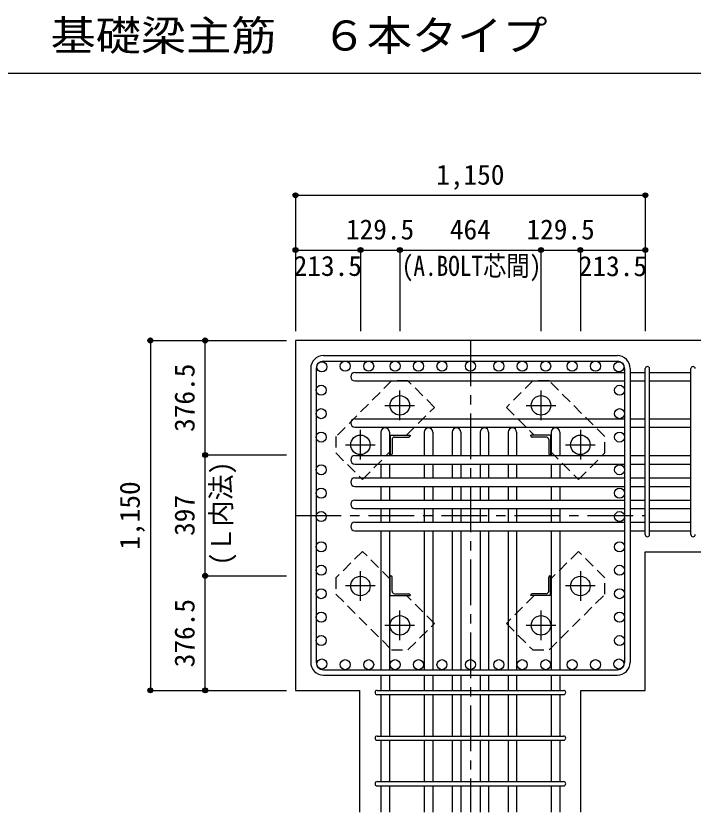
# Model space of a CAD drawing. Units: millimetres at full size, sheet at 1:30. Extents: x -5973 to 5954, y -4195 to 4201.
# Drawn here: x -942 to 1284, y -2650 to -33 of the extents above; entities that cross this region are included whole.
import ezdxf
from ezdxf.enums import TextEntityAlignment as Align

# ---------------------------------------------------------------- set-up
doc = ezdxf.new("R2010")
doc.units = ezdxf.units.MM
doc.header["$LTSCALE"] = 30
doc.header["$PDMODE"] = 32
doc.header["$PDSIZE"] = 15
doc.linetypes.add('CHAIN1', pattern=[8, 5, -1, 1, -1])
doc.linetypes.add('DASHED1', pattern=[1.8, 1.2, -0.6])
for name, color, linetype in [('0-1_躯体線', 2, 'Continuous'), ('0-2_アンカー、アングル', 4, 'Continuous'), ('0-3_立上り筋', 3, 'Continuous'), ('0-4_フープ筋', 7, 'Continuous'), ('0-5_基礎梁筋', 7, 'Continuous'), ('0-6_スタラップ筋', 7, 'Continuous'), ('0-7_文字', 4, 'Continuous'), ('0-9_プレート', 4, 'DASHED1'), ('0-D_寸法', 4, 'Continuous'), ('6-7_文字', 7, 'Continuous'), ('F-0_枠', 6, 'Continuous')]:
    doc.layers.add(name, color=color, linetype=linetype)
doc.styles.add('ＭＳ ゴシック', font='')
doc.styles.get('ＭＳ ゴシック').set_extended_font_data('MS Gothic')

msp = doc.modelspace()

# ---------------------------------------------------------------- linework, layer by layer
at = {"layer": '0-1_躯体線'}
for p, q in [((-22.56, -1099.89), (-22.56, -2249.89)), ((1527.44, -1099.89), (-22.56, -1099.89)), ((1127.44, -1794.89), (1527.44, -1794.89)), ((1127.44, -2249.89), (1127.44, -1794.89)), ((-22.56, -2249.89), (188.94, -2249.89)), ((188.94, -2649.89), (188.94, -2249.89)), ((915.94, -2249.89), (1127.44, -2249.89)), ((915.94, -2649.89), (915.94, -2249.89))]:
    msp.add_line(p, q, dxfattribs=at)
at = {"layer": '0-2_アンカー、アングル', "linetype": 'CHAIN1'}
for p, q in [((320.44, -1362.1), (320.44, -1264.6)), ((784.44, -1264.59), (784.44, -1362.09)), ((271.64, -1313.39), (369.14, -1313.39)), ((735.74, -1313.39), (833.24, -1313.39)), ((190.94, -1491.6), (190.94, -1394.1)), ((913.94, -1394.09), (913.94, -1491.59)), ((142.14, -1442.89), (239.64, -1442.89)), ((865.24, -1442.89), (962.74, -1442.89)), ((190.94, -1955.7), (190.94, -1858.2)), ((913.94, -1858.19), (913.94, -1955.69)), ((239.64, -1906.89), (142.14, -1906.89)), ((962.74, -1906.89), (865.24, -1906.89)), ((320.44, -2085.2), (320.44, -1987.7)), ((784.44, -1987.69), (784.44, -2085.19)), ((369.14, -2036.39), (271.64, -2036.39)), ((833.24, -2036.39), (735.74, -2036.39))]:
    msp.add_line(p, q, dxfattribs=at)
at = {"layer": '0-2_アンカー、アングル'}
for p, q in [((288.94, -1411.39), (353.94, -1411.39)), ((288.94, -1411.39), (288.94, -1476.39)), ((353.94, -1411.39), (353.94, -1413.39)), ((815.94, -1411.39), (750.94, -1411.39)), ((750.94, -1413.39), (750.94, -1411.39)), ((815.94, -1411.39), (815.94, -1476.39)), ((294.94, -1425.89), (294.94, -1472.39)), ((303.44, -1417.39), (349.94, -1417.39)), ((801.44, -1417.39), (754.94, -1417.39)), ((809.94, -1425.89), (809.94, -1472.39)), ((290.94, -1476.39), (288.94, -1476.39)), ((815.94, -1476.39), (813.94, -1476.39)), ((288.94, -1873.39), (290.94, -1873.39)), ((288.94, -1938.39), (288.94, -1873.39)), ((294.94, -1923.89), (294.94, -1877.39)), ((809.94, -1923.89), (809.94, -1877.39)), ((813.94, -1873.39), (815.94, -1873.39)), ((815.94, -1938.39), (815.94, -1873.39)), ((303.44, -1932.39), (349.94, -1932.39)), ((801.44, -1932.39), (754.94, -1932.39)), ((288.94, -1938.39), (353.94, -1938.39)), ((353.94, -1936.39), (353.94, -1938.39)), ((750.94, -1938.39), (750.94, -1936.39)), ((815.94, -1938.39), (750.94, -1938.39))]:
    msp.add_line(p, q, dxfattribs=at)
at = {"layer": '0-2_アンカー、アングル', "color": 3}
for centre in [(320.44, -1313.39), (784.44, -1313.39), (190.94, -1442.89), (913.94, -1442.89), (190.94, -1906.89), (913.94, -1906.89), (320.44, -2036.39), (784.44, -2036.39)]:
    msp.add_circle(centre, 32, dxfattribs=at)
at = {"layer": '0-2_アンカー、アングル'}
for centre, radius, start, end in [((303.44, -1425.89), 8.5, 90, 180), ((349.94, -1413.39), 4, 270, 0), ((754.94, -1413.39), 4, 180, 270), ((801.44, -1425.89), 8.5, 0, 90), ((290.94, -1472.39), 4, 270, 0), ((813.94, -1472.39), 4, 180, 270), ((290.94, -1877.39), 4, 0, 90), ((813.94, -1877.39), 4, 90, 180), ((303.44, -1923.89), 8.5, 180, 270), ((349.94, -1936.39), 4, 0, 90), ((754.94, -1936.39), 4, 90, 180), ((801.44, -1923.89), 8.5, 270, 0)]:
    msp.add_arc(centre, radius, start, end, dxfattribs=at)
at = {"layer": '0-3_立上り筋'}
for centre in [(64.13, -1186.59), (141.13, -1184.39), (218.13, -1184.39), (304.94, -1184.39), (381.94, -1184.39), (458.94, -1184.39), (552.44, -1184.39), (645.94, -1184.39), (722.94, -1184.39), (799.94, -1184.39), (886.74, -1184.39), (963.74, -1184.39), (1040.74, -1186.59), (61.94, -1263.59), (1042.94, -1263.59), (61.94, -1340.59), (1042.94, -1340.59), (61.94, -1417.59), (1042.94, -1417.59), (61.94, -1524.89), (1042.94, -1524.89), (61.94, -1601.89), (1042.94, -1601.89), (61.94, -1678.89), (1042.94, -1678.89), (61.94, -1778.2), (1042.94, -1778.2), (61.94, -1855.2), (1042.94, -1855.2), (61.94, -1932.2), (1042.94, -1932.2), (61.94, -2009.2), (1042.94, -2009.2), (61.94, -2086.2), (1042.94, -2086.2), (64.13, -2163.2), (141.13, -2165.39), (218.13, -2165.39), (304.94, -2165.39), (381.94, -2165.39), (458.94, -2165.39), (552.44, -2165.39), (645.94, -2165.39), (722.94, -2165.39), (799.94, -2165.39), (886.74, -2165.39), (963.74, -2165.39), (1040.74, -2163.2)]:
    msp.add_circle(centre, 16.5, dxfattribs=at)
at = {"layer": '0-4_フープ筋'}
for p, q in [((69.44, -1149.89), (1035.44, -1149.89)), ((69.44, -1167.89), (1035.44, -1167.89)), ((27.44, -1191.89), (27.44, -2157.89)), ((45.44, -1191.89), (45.44, -2157.89)), ((1059.44, -1191.89), (1059.44, -2157.89)), ((1077.44, -1191.89), (1077.44, -2157.89)), ((69.44, -2181.89), (1035.44, -2181.89)), ((69.44, -2199.89), (1035.44, -2199.89))]:
    msp.add_line(p, q, dxfattribs=at)
for centre, radius, start, end in [((69.44, -1191.89), 42, 90, 180), ((1035.44, -1191.89), 42, 0, 90), ((69.44, -1191.89), 24, 90, 180), ((1035.44, -1191.89), 24, 0, 90), ((69.44, -2157.89), 42, 180, 270), ((69.44, -2157.89), 24, 180, 270), ((1035.44, -2157.89), 42, 270, 0), ((1035.44, -2157.89), 24, 270, 0)]:
    msp.add_arc(centre, radius, start, end, dxfattribs=at)
at = {"layer": '0-5_基礎梁筋'}
for p, q in [((172.94, -1205.09), (1059.44, -1205.09)), ((1077.44, -1205.09), (1127.44, -1205.09)), ((1141.44, -1205.09), (1277.44, -1205.09)), ((172.94, -1233.09), (1059.44, -1233.09)), ((1077.44, -1233.09), (1127.44, -1233.09)), ((1141.44, -1233.09), (1277.44, -1233.09)), ((172.94, -1357.09), (1059.44, -1357.09)), ((1077.44, -1357.09), (1127.44, -1357.09)), ((1141.44, -1357.09), (1277.44, -1357.09)), ((172.94, -1385.09), (1059.44, -1385.09)), ((1077.44, -1385.09), (1127.44, -1385.09)), ((1141.44, -1385.09), (1277.44, -1385.09)), ((258.44, -1401.39), (258.44, -1478.39)), ((286.44, -1401.39), (286.44, -1478.39)), ((400.44, -1401.39), (400.44, -1478.39)), ((428.44, -1401.39), (428.44, -1478.39)), ((492.44, -1401.39), (492.44, -1478.39)), ((520.44, -1401.39), (520.44, -1478.39)), ((584.44, -1401.39), (584.44, -1478.39)), ((612.44, -1401.39), (612.44, -1478.39)), ((676.44, -1401.39), (676.44, -1478.39)), ((704.44, -1401.39), (704.44, -1478.39)), ((818.44, -1401.39), (818.44, -1478.39)), ((846.44, -1401.39), (846.44, -1478.39)), ((172.94, -1478.39), (1059.44, -1478.39)), ((1077.44, -1478.39), (1127.44, -1478.39)), ((1141.44, -1478.39), (1277.44, -1478.39)), ((172.94, -1506.39), (1059.44, -1506.39)), ((258.44, -1506.39), (258.44, -1551.39)), ((286.44, -1506.39), (286.44, -1551.39)), ((400.44, -1506.39), (400.44, -1551.39)), ((428.44, -1506.39), (428.44, -1551.39)), ((492.44, -1506.39), (492.44, -1551.39)), ((520.44, -1506.39), (520.44, -1551.39)), ((584.44, -1506.39), (584.44, -1551.39)), ((612.44, -1506.39), (612.44, -1551.39)), ((676.44, -1506.39), (676.44, -1551.39)), ((704.44, -1506.39), (704.44, -1551.39)), ((818.44, -1506.39), (818.44, -1551.39)), ((846.44, -1506.39), (846.44, -1551.39)), ((1077.44, -1506.39), (1127.44, -1506.39)), ((1141.44, -1506.39), (1277.44, -1506.39)), ((172.94, -1551.39), (1059.44, -1551.39)), ((1077.44, -1551.39), (1127.44, -1551.39)), ((1141.44, -1551.39), (1277.44, -1551.39)), ((172.94, -1579.39), (1059.44, -1579.39)), ((258.44, -1579.39), (258.44, -1624.39)), ((286.44, -1579.39), (286.44, -1624.39)), ((400.44, -1579.39), (400.44, -1624.39)), ((428.44, -1579.39), (428.44, -1624.39)), ((492.44, -1579.39), (492.44, -1624.39)), ((520.44, -1579.39), (520.44, -1624.39)), ((584.44, -1579.39), (584.44, -1624.39)), ((612.44, -1579.39), (612.44, -1624.39)), ((676.44, -1579.39), (676.44, -1624.39)), ((704.44, -1579.39), (704.44, -1624.39)), ((818.44, -1579.39), (818.44, -1624.39)), ((846.44, -1579.39), (846.44, -1624.39)), ((1077.44, -1579.39), (1127.44, -1579.39)), ((1141.44, -1579.39), (1277.44, -1579.39)), ((172.94, -1624.39), (1059.44, -1624.39)), ((1077.44, -1624.39), (1127.44, -1624.39)), ((1141.44, -1624.39), (1277.44, -1624.39)), ((172.94, -1652.39), (1059.44, -1652.39)), ((258.44, -1652.39), (258.44, -1697.39)), ((286.44, -1652.39), (286.44, -1697.39)), ((400.44, -1652.39), (400.44, -1697.39)), ((428.44, -1652.39), (428.44, -1697.39)), ((492.44, -1652.39), (492.44, -1697.39)), ((520.44, -1652.39), (520.44, -1697.39)), ((584.44, -1652.39), (584.44, -1697.39)), ((612.44, -1652.39), (612.44, -1697.39)), ((676.44, -1652.39), (676.44, -1697.39)), ((704.44, -1652.39), (704.44, -1697.39)), ((818.44, -1652.39), (818.44, -1697.39)), ((846.44, -1652.39), (846.44, -1697.39)), ((1077.44, -1652.39), (1127.44, -1652.39)), ((1141.44, -1652.39), (1277.44, -1652.39)), ((172.94, -1697.39), (1059.44, -1697.39)), ((1077.44, -1697.39), (1127.44, -1697.39)), ((1141.44, -1697.39), (1277.44, -1697.39)), ((172.94, -1725.39), (1059.44, -1725.39)), ((258.44, -1725.39), (258.44, -2181.89)), ((286.44, -1725.39), (286.44, -2181.89)), ((400.44, -1725.39), (400.44, -2181.89)), ((428.44, -1725.39), (428.44, -2181.89)), ((492.44, -1725.39), (492.44, -2181.89)), ((520.44, -1725.39), (520.44, -2181.89)), ((584.44, -1725.39), (584.44, -2181.89)), ((612.44, -1725.39), (612.44, -2181.89)), ((676.44, -1725.39), (676.44, -2181.89)), ((704.44, -1725.39), (704.44, -2181.89)), ((818.44, -1725.39), (818.44, -2181.89)), ((846.44, -1725.39), (846.44, -2181.89)), ((1077.44, -1725.39), (1127.44, -1725.39)), ((1141.44, -1725.39), (1277.44, -1725.39)), ((258.44, -2199.89), (258.44, -2249.89)), ((286.44, -2199.89), (286.44, -2249.89)), ((286.44, -2199.89), (286.44, -2249.89)), ((400.44, -2199.89), (400.44, -2249.89)), ((400.44, -2199.89), (400.44, -2249.89)), ((428.44, -2199.89), (428.44, -2249.89)), ((428.44, -2199.89), (428.44, -2249.89)), ((492.44, -2199.89), (492.44, -2249.89)), ((520.44, -2199.89), (520.44, -2249.89)), ((584.44, -2199.89), (584.44, -2249.89)), ((612.44, -2199.89), (612.44, -2249.89)), ((676.44, -2199.89), (676.44, -2249.89)), ((704.44, -2199.89), (704.44, -2249.89)), ((818.44, -2199.89), (818.44, -2249.89)), ((846.44, -2199.89), (846.44, -2249.89)), ((258.44, -2263.89), (258.44, -2399.89)), ((286.44, -2263.89), (286.44, -2399.89)), ((400.44, -2263.89), (400.44, -2399.89)), ((428.44, -2263.89), (428.44, -2399.89)), ((492.44, -2263.89), (492.44, -2399.89)), ((520.44, -2263.89), (520.44, -2399.89)), ((584.44, -2263.89), (584.44, -2399.89)), ((612.44, -2263.89), (612.44, -2399.89)), ((676.44, -2263.89), (676.44, -2399.89)), ((704.44, -2263.89), (704.44, -2399.89)), ((818.44, -2263.89), (818.44, -2399.89)), ((846.44, -2263.89), (846.44, -2399.89)), ((258.44, -2413.89), (258.44, -2549.89)), ((286.44, -2413.89), (286.44, -2549.89)), ((400.44, -2413.89), (400.44, -2549.89)), ((428.44, -2413.89), (428.44, -2549.89)), ((492.44, -2413.89), (492.44, -2549.89)), ((520.44, -2413.89), (520.44, -2549.89)), ((584.44, -2413.89), (584.44, -2549.89)), ((612.44, -2413.89), (612.44, -2549.89)), ((676.44, -2413.89), (676.44, -2549.89)), ((704.44, -2413.89), (704.44, -2549.89)), ((818.44, -2413.89), (818.44, -2549.89)), ((846.44, -2413.89), (846.44, -2549.89)), ((258.44, -2563.89), (258.44, -2649.89)), ((286.44, -2563.89), (286.44, -2649.89)), ((400.44, -2563.89), (400.44, -2649.89)), ((428.44, -2563.89), (428.44, -2649.89)), ((492.44, -2563.89), (492.44, -2649.89)), ((520.44, -2563.89), (520.44, -2649.89)), ((584.44, -2563.89), (584.44, -2649.89)), ((612.44, -2563.89), (612.44, -2649.89)), ((676.44, -2563.89), (676.44, -2649.89)), ((704.44, -2563.89), (704.44, -2649.89)), ((818.44, -2563.89), (818.44, -2649.89)), ((846.44, -2563.89), (846.44, -2649.89))]:
    msp.add_line(p, q, dxfattribs=at)
for centre, start, end in [((172.94, -1219.09), 90, 270), ((172.94, -1371.09), 90, 270), ((272.44, -1401.39), 0, 180), ((414.44, -1401.39), 0, 180), ((506.44, -1401.39), 0, 180), ((598.44, -1401.39), 0, 180), ((690.44, -1401.39), 0, 180), ((832.44, -1401.39), 0, 180), ((172.94, -1492.39), 90, 270), ((172.94, -1565.39), 90, 270), ((172.94, -1638.39), 90, 270), ((172.94, -1711.39), 90, 270)]:
    msp.add_arc(centre, 14, start, end, dxfattribs=at)
at = {"layer": '0-6_スタラップ筋'}
for p, q in [((1127.44, -1737.89), (1127.44, -1192.59)), ((1141.44, -1737.89), (1141.44, -1192.59)), ((1277.44, -1737.89), (1277.44, -1192.59)), ((245.94, -2249.89), (858.94, -2249.89)), ((245.94, -2263.89), (858.94, -2263.89)), ((245.94, -2399.89), (858.94, -2399.89)), ((245.94, -2413.89), (858.94, -2413.89)), ((245.94, -2549.89), (858.94, -2549.89)), ((245.94, -2563.89), (858.94, -2563.89))]:
    msp.add_line(p, q, dxfattribs=at)
for centre, start, end in [((1134.44, -1192.59), 0, 180), ((1134.44, -1192.59), 0, 180), ((1134.44, -1192.59), 0, 180), ((1134.44, -1192.59), 0, 180), ((1284.44, -1192.59), 0, 180), ((1134.44, -1737.89), 180, 0), ((1134.44, -1737.89), 180, 0), ((1134.44, -1737.89), 180, 0), ((1134.44, -1737.89), 180, 0), ((1284.44, -1737.89), 180, 0), ((245.94, -2256.89), 90, 270), ((245.94, -2256.89), 90, 270), ((245.94, -2256.89), 90, 270), ((245.94, -2256.89), 90, 270), ((858.94, -2256.89), 270, 90), ((858.94, -2256.89), 270, 90), ((858.94, -2256.89), 270, 90), ((858.94, -2256.89), 270, 90), ((245.94, -2406.89), 90, 270), ((858.94, -2406.89), 270, 90), ((245.94, -2556.89), 90, 270), ((858.94, -2556.89), 270, 90)]:
    msp.add_arc(centre, 7, start, end, dxfattribs=at)
at = {"layer": '0-9_プレート'}
for points in [[(293.54, -1232.9), (110.34, -1415.99), (110.34, -1469.7), (197.34, -1556.69), (288.94, -1465.09)], [(342.64, -1411.39), (434.24, -1319.8), (347.24, -1232.9), (293.54, -1232.9)], [(994.44, -1416), (811.34, -1232.8), (757.64, -1232.8), (670.64, -1319.8), (762.24, -1411.4)], [(815.94, -1465.1), (907.54, -1556.7), (994.44, -1469.7), (994.44, -1416)], [(288.94, -1884.69), (197.34, -1793.09), (110.44, -1880.09), (110.44, -1933.79)], [(811.34, -2116.89), (994.54, -1933.8), (994.54, -1880.09), (907.54, -1793.1), (815.94, -1884.7)], [(110.44, -1933.79), (293.54, -2116.99), (347.24, -2116.99), (434.24, -2029.99), (342.64, -1938.39)], [(762.24, -1938.4), (670.64, -2029.99), (757.64, -2116.89), (811.34, -2116.89)]]:
    msp.add_lwpolyline(points, dxfattribs=at)
at = {"layer": '0-D_寸法'}
for p, q in [((-22.56, -622.85), (-22.56, -802.85)), ((-22.56, -622.85), (-22.56, -802.85)), ((-22.56, -622.85), (1127.44, -622.85)), ((-22.56, -622.85), (1127.44, -622.85)), ((1127.44, -622.85), (1127.44, -802.85)), ((-22.56, -802.85), (-22.56, -1069.89)), ((-22.56, -802.85), (190.94, -802.85)), ((-22.56, -802.85), (-22.56, -1069.89)), ((190.94, -802.85), (190.94, -1069.89)), ((190.94, -802.85), (320.44, -802.85)), ((320.44, -802.85), (320.44, -1069.89)), ((320.44, -802.85), (784.44, -802.85)), ((784.44, -802.85), (784.44, -1069.89)), ((784.44, -802.85), (913.94, -802.85)), ((913.94, -802.85), (913.94, -1069.89)), ((913.94, -802.85), (1127.44, -802.85)), ((1127.44, -802.85), (1127.44, -1069.89)), ((-499.6, -1099.89), (-319.6, -1099.89)), ((-499.6, -1099.89), (-319.6, -1099.89)), ((-499.6, -1099.89), (-499.6, -2249.89)), ((-499.6, -1099.89), (-499.6, -2249.89)), ((-319.6, -1476.39), (-319.6, -1099.89)), ((-319.6, -1099.89), (-52.56, -1099.89)), ((-319.6, -1873.39), (-319.6, -1476.39)), ((-319.6, -1476.39), (-52.56, -1476.39)), ((-319.6, -2249.89), (-319.6, -1873.39)), ((-319.6, -1873.39), (-52.56, -1873.39)), ((-499.6, -2249.89), (-319.6, -2249.89)), ((-319.6, -2249.89), (-52.56, -2249.89)), ((-319.6, -2249.89), (-52.56, -2249.89))]:
    msp.add_line(p, q, dxfattribs=at)
at = {"layer": '0-D_寸法', "linetype": 'CHAIN1'}
for p, q in [((552.44, -1099.89), (552.44, -2649.89)), ((-22.56, -1674.89), (1127.44, -1674.89))]:
    msp.add_line(p, q, dxfattribs=at)
at = {"layer": '0-D_寸法'}
for centre, radius in [((-22.56, -622.85), 8), ((-22.56, -622.85), 7.2), ((-22.56, -622.85), 6.4), ((-22.56, -622.85), 5.6), ((-22.56, -622.85), 4.8), ((-22.56, -622.85), 4), ((-22.56, -622.85), 3.2), ((-22.56, -622.85), 2.4), ((-22.56, -622.85), 1.6), ((-22.56, -622.85), 0.8), ((1127.44, -622.85), 8), ((1127.44, -622.85), 7.2), ((1127.44, -622.85), 6.4), ((1127.44, -622.85), 5.6), ((1127.44, -622.85), 4.8), ((1127.44, -622.85), 4), ((1127.44, -622.85), 3.2), ((1127.44, -622.85), 2.4), ((1127.44, -622.85), 1.6), ((1127.44, -622.85), 0.8), ((-22.56, -802.85), 8), ((-22.56, -802.85), 7.2), ((-22.56, -802.85), 6.4), ((-22.56, -802.85), 5.6), ((-22.56, -802.85), 4.8), ((-22.56, -802.85), 4), ((-22.56, -802.85), 3.2), ((-22.56, -802.85), 2.4), ((-22.56, -802.85), 1.6), ((-22.56, -802.85), 0.8), ((190.94, -802.85), 8), ((190.94, -802.85), 7.2), ((190.94, -802.85), 6.4), ((190.94, -802.85), 5.6), ((190.94, -802.85), 4.8), ((190.94, -802.85), 4), ((190.94, -802.85), 3.2), ((190.94, -802.85), 2.4), ((190.94, -802.85), 1.6), ((190.94, -802.85), 0.8), ((320.44, -802.85), 8), ((320.44, -802.85), 7.2), ((320.44, -802.85), 6.4), ((320.44, -802.85), 5.6), ((320.44, -802.85), 4.8), ((320.44, -802.85), 4), ((320.44, -802.85), 3.2), ((320.44, -802.85), 2.4), ((320.44, -802.85), 1.6), ((320.44, -802.85), 0.8), ((784.44, -802.85), 8), ((784.44, -802.85), 7.2), ((784.44, -802.85), 6.4), ((784.44, -802.85), 5.6), ((784.44, -802.85), 4.8), ((784.44, -802.85), 4), ((784.44, -802.85), 3.2), ((784.44, -802.85), 2.4), ((784.44, -802.85), 1.6), ((784.44, -802.85), 0.8), ((913.94, -802.85), 8), ((913.94, -802.85), 7.2), ((913.94, -802.85), 6.4), ((913.94, -802.85), 5.6), ((913.94, -802.85), 4.8), ((913.94, -802.85), 4), ((913.94, -802.85), 3.2), ((913.94, -802.85), 2.4), ((913.94, -802.85), 1.6), ((913.94, -802.85), 0.8), ((1127.44, -802.85), 8), ((1127.44, -802.85), 7.2), ((1127.44, -802.85), 6.4), ((1127.44, -802.85), 5.6), ((1127.44, -802.85), 4.8), ((1127.44, -802.85), 4), ((1127.44, -802.85), 3.2), ((1127.44, -802.85), 2.4), ((1127.44, -802.85), 1.6), ((1127.44, -802.85), 0.8), ((-499.6, -1099.89), 8), ((-499.6, -1099.89), 7.2), ((-499.6, -1099.89), 6.4), ((-499.6, -1099.89), 5.6), ((-499.6, -1099.89), 4.8), ((-499.6, -1099.89), 4), ((-499.6, -1099.89), 3.2), ((-499.6, -1099.89), 2.4), ((-499.6, -1099.89), 1.6), ((-319.6, -1099.89), 8), ((-319.6, -1099.89), 7.2), ((-319.6, -1099.89), 6.4), ((-319.6, -1099.89), 5.6), ((-319.6, -1099.89), 4.8), ((-319.6, -1099.89), 4), ((-319.6, -1099.89), 3.2), ((-319.6, -1099.89), 2.4), ((-319.6, -1099.89), 1.6), ((-499.6, -1099.89), 0.8), ((-319.6, -1099.89), 0.8), ((-319.6, -1476.39), 8), ((-319.6, -1476.39), 7.2), ((-319.6, -1476.39), 6.4), ((-319.6, -1476.39), 5.6), ((-319.6, -1476.39), 4.8), ((-319.6, -1476.39), 4), ((-319.6, -1476.39), 3.2), ((-319.6, -1476.39), 2.4), ((-319.6, -1476.39), 1.6), ((-319.6, -1476.39), 0.8), ((-319.6, -1873.39), 8), ((-319.6, -1873.39), 7.2), ((-319.6, -1873.39), 6.4), ((-319.6, -1873.39), 5.6), ((-319.6, -1873.39), 4.8), ((-319.6, -1873.39), 4), ((-319.6, -1873.39), 3.2), ((-319.6, -1873.39), 2.4), ((-319.6, -1873.39), 1.6), ((-319.6, -1873.39), 0.8), ((-499.6, -2249.89), 8), ((-499.6, -2249.89), 7.2), ((-499.6, -2249.89), 6.4), ((-499.6, -2249.89), 5.6), ((-499.6, -2249.89), 4.8), ((-499.6, -2249.89), 4), ((-499.6, -2249.89), 3.2), ((-499.6, -2249.89), 2.4), ((-499.6, -2249.89), 1.6), ((-499.6, -2249.89), 0.8), ((-319.6, -2249.89), 8), ((-319.6, -2249.89), 7.2), ((-319.6, -2249.89), 6.4), ((-319.6, -2249.89), 5.6), ((-319.6, -2249.89), 4.8), ((-319.6, -2249.89), 4), ((-319.6, -2249.89), 3.2), ((-319.6, -2249.89), 2.4), ((-319.6, -2249.89), 1.6), ((-319.6, -2249.89), 0.8)]:
    msp.add_circle(centre, radius, dxfattribs=at)
at = {"layer": '0-D_寸法', "color": 7}
for p in [(-22.56, -622.85), (1127.44, -622.85), (-22.56, -802.85), (190.94, -802.85), (320.44, -802.85), (784.44, -802.85), (913.94, -802.85), (1127.44, -802.85), (-499.6, -1099.89), (-319.6, -1099.89), (-319.6, -1476.39), (-319.6, -1873.39), (-499.6, -2249.89), (-319.6, -2249.89)]:
    msp.add_point(p, dxfattribs=at)
at = {"layer": 'F-0_枠', "color": 2}
msp.add_line((-5972.88, -222.05), (3723.6, -222.05), dxfattribs=at)

# ---------------------------------------------------------------- texts
at = {"layer": '0-7_文字', "style": 'ＭＳ ゴシック', "width": 0.85}
msp.add_text('(A.BOLT芯間)', height=65.98, dxfattribs=at).set_placement((326.92, -907.62), align=Align.BOTTOM_LEFT)
at = {"layer": '0-7_文字', "style": 'ＭＳ ゴシック', "width": 0.95}
msp.add_text('(Ｌ内法)', height=65.98, rotation=90, dxfattribs=at).set_placement((-214.55, -1839.49), align=Align.BOTTOM_LEFT)
at = {"layer": '0-D_寸法', "style": 'ＭＳ ゴシック'}
for s, p in [('1,150', (439.94, -607.85)), ('129.5', (143.19, -787.85)), ('464', (484.94, -787.85)), ('129.5', (736.69, -787.85)), ('213.5', (-28.58, -907.67)), ('213.5', (908.75, -908.39))]:
    msp.add_text(s, height=65.98, dxfattribs=at).set_placement(p, align=Align.BOTTOM_LEFT)
for s, p in [('376.5', (-334.6, -1400.64)), ('1,150', (-514.6, -1787.39)), ('397', (-334.6, -1742.39)), ('376.5', (-334.6, -2174.14))]:
    msp.add_text(s, height=65.98, rotation=90, dxfattribs=at).set_placement(p, align=Align.BOTTOM_LEFT)
at = {"layer": '6-7_文字', "color": 2, "style": 'ＭＳ ゴシック', "width": 1.1}
msp.add_text('\u3000\u3000基礎梁主筋\u3000６本タイプ', height=98.97, dxfattribs=at).set_placement((-1124.64, -177.05), align=Align.BOTTOM_LEFT)

doc.saveas('drawing.dxf')
